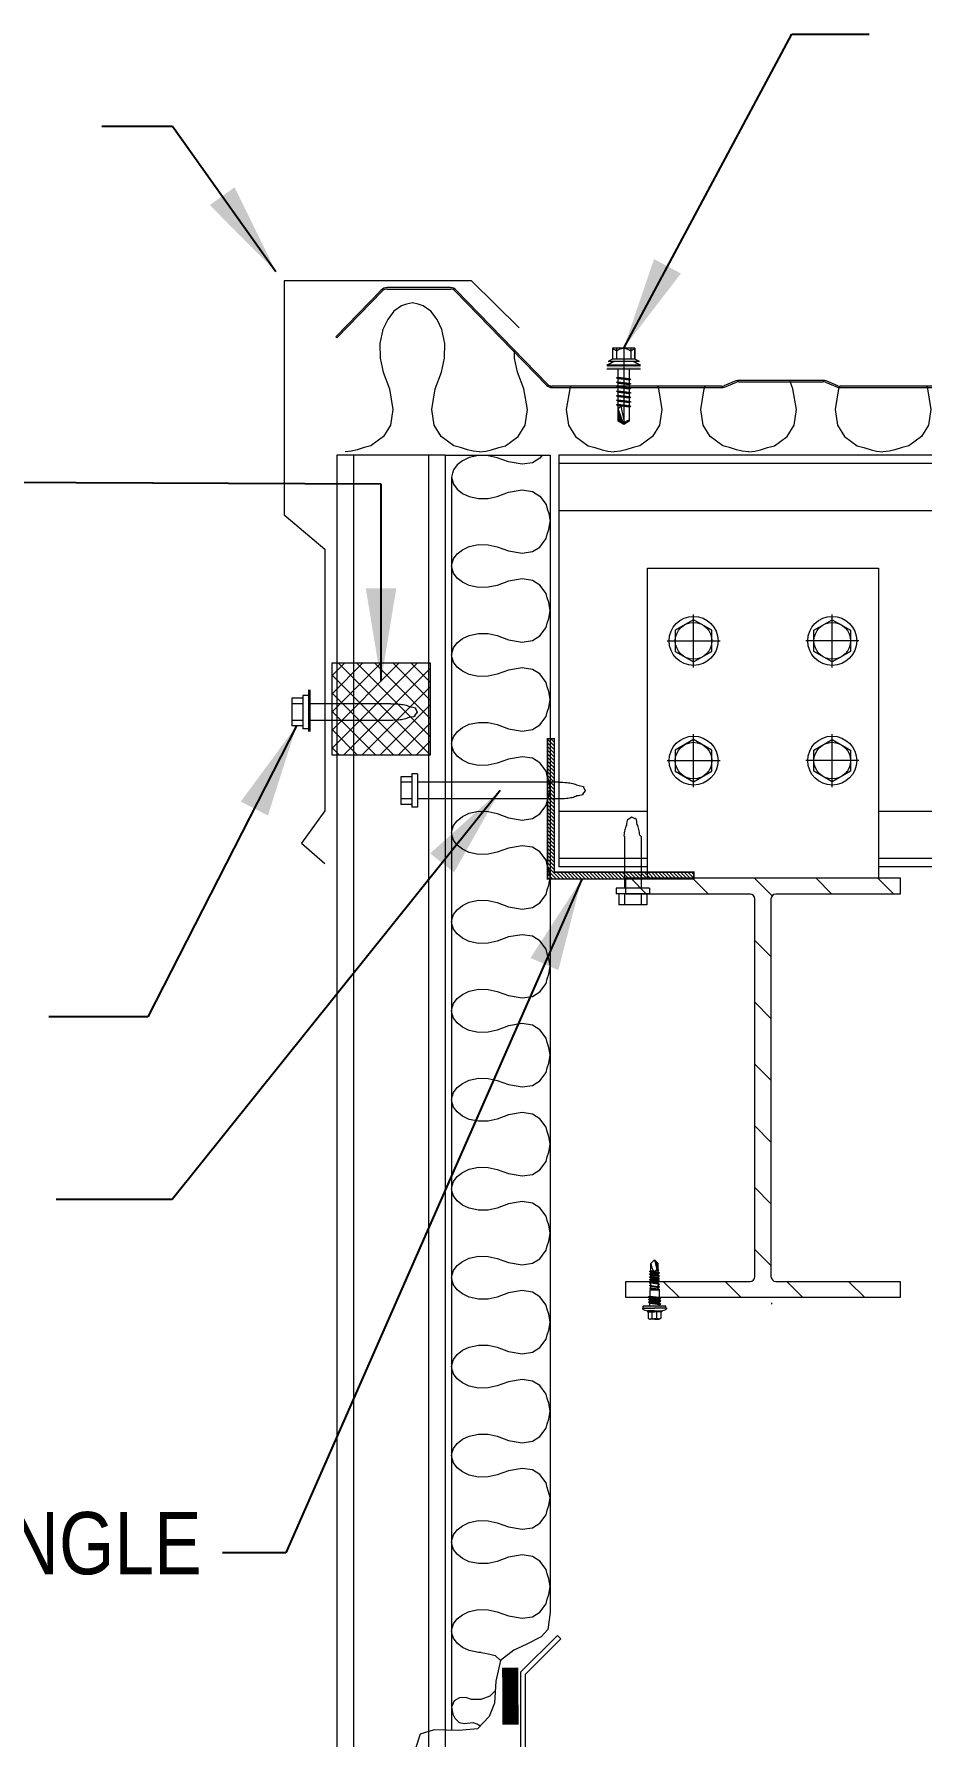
# Model space of a CAD drawing. Header units: millimetres. Extents: x 0 to 2669304, y -3314102 to 0.
# Drawn here: x 2488947 to 2491341, y -3279557 to -3274966 of the extents above; entities that cross this region are included whole.
import ezdxf
from ezdxf.enums import TextEntityAlignment as Align

# ---------------------------------------------------------------- set-up
doc = ezdxf.new("R2010")
doc.units = ezdxf.units.MM
doc.header["$LTSCALE"] = 0.4
doc.header["$MEASUREMENT"] = 0
doc.layers.add('Bolt', color=7, linetype='Continuous', lineweight=0)
for name, color, linetype in [('BYOTHERS', 3, 'Continuous'), ('FRAMES', 1, 'Continuous'), ('Hatch-Solid', 252, 'Continuous'), ('M-Purlin', 213, 'Continuous'), ('MISCEL', 7, 'Continuous'), ('SECONDARY', 6, 'Continuous'), ('TRIMS', 144, 'Continuous'), ('WallPanels', 86, 'Continuous')]:
    doc.layers.add(name, color=color, linetype=linetype)
doc.styles.get("Standard").update_dxf_attribs({"font": 'ARIALN.TTF'})
doc.styles.add('y', font='', dxfattribs={"height": 880})
doc.styles.get('y').set_extended_font_data('VNI-Helve-Condense')
doc.dimstyles.get("Standard").update_dxf_attribs({"dimtxt": 0.18, "dimasz": 500, "dimexe": 250, "dimexo": 250, "dimgap": 100, "dimtad": 1, "dimdec": 0, "dimzin": 0, "dimdsep": 46, "dimtxsty": 'y', "dimcen": 0.09, "dimadec": 0, "dimazin": 0, "dimtfac": 1, "dimtdec": 0, "dimtofl": 0, "dimtmove": 0, "dimatfit": 3, "dimfxl": 0, "dimtolj": 1, "dimtzin": 0, "dimarcsym": 0})

# ---------------------------------------------------------------- blocks, each defined once
blk = doc.blocks.new('STS')
at = {"linetype": 'Continuous', "ltscale": 10}
for points in [[(-8.28, 0), (-8.28, -1.38), (5.52, -1.38), (5.52, 0)], [(-1.38, -24.19), (0.92, -22.81), (0.92, -17.75)]]:
    blk.add_hatch(color=8, dxfattribs=at).paths.add_polyline_path(points)
at = {"color": 8, "linetype": 'Continuous', "ltscale": 10}
for p, q in [((-5.98, 2.73), (-5.98, 7.33)), ((-5.98, 7.33), (-5.98, 2.73)), ((-5.98, 7.33), (3.22, 7.33)), ((-5.98, 7.33), (3.22, 7.33)), ((-4.28, 7.33), (-4.28, 2.73)), ((-1.38, 7.33), (-1.38, -24.19)), ((1.52, 7.33), (1.52, 2.73)), ((3.22, 7.33), (3.22, 2.73)), ((3.22, 7.33), (3.22, 2.73)), ((-8.28, 0.25), (5.52, 0.25)), ((-7.82, 1.81), (-5.98, 2.73)), ((-7.82, 1.81), (5.06, 1.81)), ((-5.98, 2.73), (3.22, 2.73)), ((3.22, 2.73), (5.06, 1.81)), ((-8.28, 0), (5.52, 0)), ((-8.28, -1.38), (5.52, -1.38)), ((1.52, -4.88), (-4.28, -5.59)), ((-3.68, -5.24), (-4.28, -5.59)), ((-4.28, -5.59), (-3.68, -5.8)), ((1.52, -6.74), (-4.28, -7.45)), ((-3.68, -1.38), (-3.68, -5.24)), ((0.92, -4.68), (-3.68, -5.24)), ((0.92, -5.23), (-3.68, -5.8)), ((-3.68, -5.8), (-3.68, -7.1)), ((0.92, -6.53), (-3.68, -7.1)), ((0.92, -4.68), (0.92, -1.38)), ((0.92, -4.68), (1.52, -4.88)), ((0.92, -5.23), (1.52, -4.88)), ((0.92, -6.53), (0.92, -5.23)), ((1.52, -6.74), (0.92, -6.53)), ((0.92, -7.09), (1.52, -6.74)), ((1.52, -4.88), (1.48, -4.87)), ((-3.68, -7.1), (-4.28, -7.45)), ((-4.28, -7.45), (-3.68, -7.65)), ((1.52, -8.59), (-4.28, -9.3)), ((-3.68, -8.95), (-4.28, -9.3)), ((-4.28, -9.3), (-3.68, -9.51)), ((1.52, -10.44), (-4.28, -11.15)), ((-3.68, -10.8), (-4.28, -11.15)), ((-4.28, -11.15), (-3.68, -11.36)), ((1.52, -12.3), (-4.28, -13.01)), ((-3.68, -12.66), (-4.28, -13.01)), ((-4.28, -13.01), (-3.68, -13.21)), ((0.92, -7.09), (-3.68, -7.65)), ((-3.68, -7.65), (-3.68, -8.95)), ((0.92, -8.39), (-3.68, -8.95)), ((0.92, -8.94), (-3.68, -9.51)), ((-3.68, -9.51), (-3.68, -10.8)), ((0.92, -10.24), (-3.68, -10.8)), ((0.92, -10.8), (-3.68, -11.36)), ((-3.68, -11.36), (-3.68, -12.66)), ((0.92, -12.09), (-3.68, -12.66)), ((0.92, -12.65), (-3.68, -13.21)), ((-3.68, -13.21), (-3.68, -14.51)), ((0.92, -13.95), (-3.68, -14.51)), ((0.92, -8.39), (0.92, -7.09)), ((1.52, -8.59), (0.92, -8.39)), ((0.92, -8.94), (1.52, -8.59)), ((0.92, -10.24), (0.92, -8.94)), ((1.52, -10.44), (0.92, -10.24)), ((0.92, -10.8), (1.52, -10.44)), ((0.92, -12.09), (0.92, -10.8)), ((1.52, -12.3), (0.92, -12.09)), ((0.92, -12.65), (1.52, -12.3)), ((0.92, -13.95), (0.92, -12.65)), ((1.52, -14.15), (0.92, -13.95)), ((1.52, -14.15), (-4.28, -14.86)), ((-3.68, -14.51), (-4.28, -14.86)), ((-4.28, -14.86), (-3.68, -15.07)), ((1.52, -16.01), (-4.28, -16.72)), ((-3.68, -16.36), (-4.28, -16.72)), ((-4.28, -16.72), (-3.68, -16.92)), ((0.92, -14.5), (-3.68, -15.07)), ((-3.68, -15.07), (-3.68, -16.36)), ((0.92, -15.8), (-3.68, -16.36)), ((0.92, -16.36), (-3.68, -16.92)), ((-3.68, -16.92), (-3.68, -22.81)), ((-1.68, -23.16), (-0.36, -16.51)), ((-1.38, -24.19), (0.92, -17.75)), ((-0.36, -16.51), (0.92, -17.75)), ((0.92, -14.5), (1.52, -14.15)), ((0.92, -15.8), (0.92, -14.5)), ((1.52, -16.01), (0.92, -15.8)), ((0.92, -16.36), (1.52, -16.01)), ((0.92, -22.81), (0.92, -16.36)), ((-3.17, -22.35), (-3.68, -22.81)), ((-3.68, -22.81), (-1.38, -24.19)), ((-1.68, -23.16), (-3.17, -22.35)), ((-1.68, -23.16), (-1.38, -24.19)), ((-1.38, -24.19), (0.92, -22.81))]:
    blk.add_line(p, q, dxfattribs=at)
for centre, radius, start, end in [((-7.19, 2.73), 4.48, 49.54347, 74.37966), ((-1.34, 2.73), 4.48, 50.42087, 130.96365), ((4.33, 2.73), 4.48, 104.36906, 128.88623), ((-0.95, -10.12), 12.7, 109.96562, 125.24306), ((-1.81, -10.12), 12.7, 54.75694, 70.03438)]:
    blk.add_arc(centre, radius, start, end, dxfattribs=at)

msp = doc.modelspace()

# ---------------------------------------------------------------- hatches: boundary and pattern name
at = {"lineweight": 9}
h = msp.add_hatch(dxfattribs=at)
h.set_pattern_fill('ANSI31', color=256, scale=942.327486)
h.set_pattern_definition([(135, (2437404.52, -3271732.39), (83.29077, 83.29077), [])])
h.paths.add_polyline_path([(2490542.7492, -3277284.4189), (2490542.7492, -3277240.9098), (2491282.4035, -3277240.9098), (2491282.4035, -3277284.4189), (2490947.3839, -3277284.4189, 0.414213562), (2490934.3309, -3277297.4719), (2490934.3309, -3278315.5836, 0.414213562), (2490947.3839, -3278328.6367), (2491282.4035, -3278328.6367), (2491282.4035, -3278372.1457), (2490542.7492, -3278372.1457), (2490542.7492, -3278328.6367), (2490877.7688, -3278328.6367, 0.414213562), (2490890.8218, -3278315.5836), (2490890.8218, -3277297.4719, 0.414213562), (2490877.7688, -3277284.4189)])
at = {"layer": 'Bolt', "lineweight": 9}
h = msp.add_hatch(dxfattribs=at)
h.set_pattern_fill('ANSI31', color=9, scale=55.475457, style=0)
h.set_pattern_definition([(135, (2510546.9415, -3255756.4915), (4.903384, 4.903384), [])])
h.paths.add_polyline_path([(2490350.5111, -3276865.139), (2490331.7789, -3276865.139), (2490331.7789, -3277244.156), (2490726.2663, -3277244.156), (2490726.2663, -3277225.4238), (2490350.5111, -3277225.4238)])
at = {"layer": 'Hatch-Solid', "lineweight": 9}
h = msp.add_hatch(color=256, dxfattribs=at)
h.paths.add_polyline_path([(2490650.4735, -3278395.2437), (2490650.4735, -3278400.6209), (2490620.2968, -3278400.6209), (2490620.2968, -3278395.2437)])
h.paths.add_polyline_path([(2490620.2968, -3278395.2437), (2490620.2968, -3278400.6209), (2490590.12, -3278400.6209), (2490590.12, -3278395.2437)])
at = {"layer": 'MISCEL', "lineweight": 9}
h = msp.add_hatch(dxfattribs=at)
h.set_pattern_fill('ANSI37', color=9, scale=277.377287, style=0)
h.set_pattern_definition([(135, (2653965.92, -3355246.833), (24.51692, 24.51692), []), (45, (2653965.92, -3355246.833), (24.51692, -24.51692), [])])
h.paths.add_polyline_path([(2490014.9337, -3276661.3464), (2490014.9337, -3276909.6268), (2489750.8988, -3276909.6268), (2489750.8988, -3276661.3464)])

# ---------------------------------------------------------------- linework, layer by layer
at = {"color": 3, "lineweight": 9}
for p, q in [((2489883.4508, -3275656.0884), (2489761.2248, -3275782.0182)), ((2489764.0279, -3275784.7388), (2489886.2539, -3275658.809)), ((2490070.1266, -3275649.4487), (2489899.148, -3275649.4487)), ((2489899.148, -3275653.355), (2490070.1266, -3275653.355)), ((2490083.0207, -3275658.809), (2490329.3274, -3275912.5795)), ((2490332.1305, -3275909.8589), (2490085.8238, -3275656.0884)), ((2490801.1948, -3275915.0758), (2490344.464, -3275915.0758)), ((2490344.464, -3275918.9821), (2490801.1948, -3275918.9821)), ((2490839.6562, -3275901.0153), (2490807.5781, -3275913.8465)), ((2490809.0289, -3275917.4734), (2490841.1069, -3275904.6421)), ((2491074.6344, -3275899.4507), (2490847.7804, -3275899.4507)), ((2490847.7804, -3275903.3569), (2491074.6344, -3275903.3569)), ((2491081.3079, -3275904.6421), (2491113.386, -3275917.4734)), ((2491114.8367, -3275913.8465), (2491082.7587, -3275901.0153)), ((2491577.9509, -3275915.0758), (2491121.2201, -3275915.0758)), ((2491121.2201, -3275918.9821), (2491577.9509, -3275918.9821)), ((2489764.0279, -3276101.0143), (2489764.0279, -3282924.8114)), ((2490055.6064, -3276101.0143), (2489764.0279, -3276101.0143)), ((2489808.9852, -3276101.0143), (2489808.9852, -3282924.8114)), ((2490010.6492, -3276101.0143), (2490010.6492, -3282924.8114)), ((2490055.6064, -3276101.0143), (2490055.6064, -3282924.8114))]:
    msp.add_line(p, q, dxfattribs=at)
at = {"color": 6, "lineweight": 9}
msp.add_line((2489761.2248, -3275782.0182), (2489764.0279, -3275784.7388), dxfattribs=at)
at = {"lineweight": 9}
for p, q in [((2490601.1705, -3277240.9098), (2490601.1705, -3276405.4866)), ((2490601.1705, -3276405.4866), (2491223.9821, -3276405.4866)), ((2491223.9821, -3276405.4866), (2491223.9821, -3277240.9098))]:
    msp.add_line(p, q, dxfattribs=at)
at = {"color": 8, "lineweight": 9}
for p, q in [((2490725.6624, -3276673.1521), (2490725.6624, -3276530.3504)), ((2491099.4903, -3276673.1521), (2491099.4903, -3276530.3504)), ((2490654.2615, -3276601.7513), (2490797.0633, -3276601.7513)), ((2491170.8912, -3276601.7513), (2491028.0894, -3276601.7513)), ((2490725.6624, -3276996.1214), (2490725.6624, -3276853.3197)), ((2491099.4903, -3276996.1214), (2491099.4903, -3276853.3197)), ((2490654.2615, -3276924.7205), (2490797.0633, -3276924.7205)), ((2491170.8912, -3276924.7205), (2491028.0894, -3276924.7205))]:
    msp.add_line(p, q, dxfattribs=at)
at = {"color": 1, "lineweight": 9}
for p, q in [((2490725.6624, -3276544.7373), (2490676.2869, -3276573.2443)), ((2490676.2869, -3276573.2443), (2490676.2869, -3276630.2582)), ((2490775.0379, -3276573.2443), (2490725.6624, -3276544.7373)), ((2490775.0379, -3276630.2582), (2490775.0379, -3276573.2443)), ((2491050.1148, -3276573.2443), (2491099.4903, -3276544.7373)), ((2491050.1148, -3276630.2582), (2491050.1148, -3276573.2443)), ((2491099.4903, -3276544.7373), (2491148.8658, -3276573.2443)), ((2491148.8658, -3276573.2443), (2491148.8658, -3276630.2582)), ((2490676.2869, -3276630.2582), (2490725.6624, -3276658.7652)), ((2490725.6624, -3276658.7652), (2490775.0379, -3276630.2582)), ((2491099.4903, -3276658.7652), (2491050.1148, -3276630.2582)), ((2491148.8658, -3276630.2582), (2491099.4903, -3276658.7652)), ((2490725.6624, -3276867.7066), (2490676.2869, -3276896.2136)), ((2490676.2869, -3276896.2136), (2490676.2869, -3276953.2275)), ((2490775.0379, -3276896.2136), (2490725.6624, -3276867.7066)), ((2490775.0379, -3276953.2275), (2490775.0379, -3276896.2136)), ((2491050.1148, -3276896.2136), (2491099.4903, -3276867.7066)), ((2491050.1148, -3276953.2275), (2491050.1148, -3276896.2136)), ((2491099.4903, -3276867.7066), (2491148.8658, -3276896.2136)), ((2491148.8658, -3276896.2136), (2491148.8658, -3276953.2275)), ((2490676.2869, -3276953.2275), (2490725.6624, -3276981.7345)), ((2490725.6624, -3276981.7345), (2490775.0379, -3276953.2275)), ((2491099.4903, -3276981.7345), (2491050.1148, -3276953.2275)), ((2491148.8658, -3276953.2275), (2491099.4903, -3276981.7345))]:
    msp.add_line(p, q, dxfattribs=at)
at = {"color": 4, "lineweight": 9}
msp.add_line((2490936.3653, -3278389.7339), (2490936.3653, -3278386.3773), dxfattribs=at)
at = {"color": 3, "lineweight": 9}
for points in [[(2490873.7641, -3276092.6045), (2490890.9266, -3276090.3043), (2490905.9439, -3276087.0893), (2490925.2518, -3276080.6592), (2490943.487, -3276075.6908), (2490977.594, -3276050.6522), (2490996.4783, -3276020.6453), (2491002.7732, -3275977.7783), (2490993.3309, -3275922.051), (2490984.782, -3275899.4507)], [(2491119.4293, -3275914.9822), (2491116.7554, -3275922.051), (2491107.3132, -3275977.7783), (2491113.608, -3276020.6453), (2491132.4923, -3276050.6522), (2491166.5994, -3276075.6908), (2491184.8346, -3276080.6592), (2491204.1424, -3276087.0893), (2491219.1598, -3276090.3043), (2491236.3222, -3276092.6045)], [(2491353.2506, -3275915.0758), (2491355.889, -3275922.051), (2491365.3313, -3275977.7783), (2491359.0365, -3276020.6453), (2491340.1522, -3276050.6522), (2491306.0451, -3276075.6908), (2491287.8099, -3276080.6592), (2491268.502, -3276087.0893), (2491253.4847, -3276090.3043), (2491236.3222, -3276092.6045)], [(2494404.2714, -3276101.0143), (2490362.6933, -3276101.0143)], [(2494404.2714, -3276123.4929), (2490362.6933, -3276123.4929)], [(2494404.2714, -3276250.8718), (2490362.6933, -3276250.8718)], [(2490601.1705, -3277061.4038), (2490362.6933, -3277061.4038)], [(2494405.0618, -3277061.4038), (2491223.9821, -3277061.4038)], [(2490601.1705, -3277188.7827), (2490362.6933, -3277188.7827)], [(2490601.1705, -3277211.2613), (2490362.6933, -3277211.2613)], [(2494404.3899, -3277188.7827), (2491223.9821, -3277188.7827)], [(2494404.2714, -3277211.2613), (2491223.9821, -3277211.2613)]]:
    msp.add_lwpolyline(points, dxfattribs=at)
at = {"color": 4, "lineweight": 9}
for centre in [(2490725.6624, -3276601.7513), (2491099.4903, -3276601.7513), (2490725.6624, -3276924.7205), (2491099.4903, -3276924.7205)]:
    msp.add_circle(centre, 66.0161, dxfattribs=at)
at = {"color": 9, "lineweight": 9}
for centre in [(2490725.6624, -3276601.7513), (2491099.4903, -3276601.7513), (2490725.6624, -3276924.7205), (2491099.4903, -3276924.7205)]:
    msp.add_circle(centre, 49.3755, dxfattribs=at)
at = {"color": 3, "lineweight": 9}
for centre, radius, start, end in [((2489899.148, -3275671.3239), 21.8752, 90, 135.8550974), ((2489899.148, -3275671.3239), 17.9689, 90, 135.8550974), ((2490070.1266, -3275671.3239), 21.8752, 44.1449026, 90), ((2490070.1266, -3275671.3239), 17.9689, 44.1449026, 90), ((2490344.464, -3275897.8882), 21.0939, 224.1449026, 270), ((2490344.464, -3275897.8882), 17.1876, 224.1449026, 270), ((2490801.1948, -3275897.8882), 17.1876, 270, 291.8014095), ((2490801.1948, -3275897.8882), 21.0939, 270, 291.8014095), ((2490847.7804, -3275921.3258), 21.8752, 90, 111.8014095), ((2490847.7804, -3275921.3258), 17.9689, 90, 111.8014095), ((2491074.6344, -3275921.3258), 21.8752, 68.1985905, 90), ((2491074.6344, -3275921.3258), 17.9689, 68.1985905, 90), ((2491121.2201, -3275897.8882), 21.0939, 248.1985905, 270), ((2491121.2201, -3275897.8882), 17.1876, 248.1985905, 270)]:
    msp.add_arc(centre, radius, start, end, dxfattribs=at)
at = {"layer": 'BYOTHERS', "lineweight": 9}
for p, q in [((2490055.6064, -3276101.0143), (2490339.0958, -3276101.0143)), ((2490339.0958, -3276101.0143), (2490339.0958, -3279221.6783)), ((2490073.0969, -3276161.0945), (2490073.0969, -3279538.7058))]:
    msp.add_line(p, q, dxfattribs=at)
for points in [[(2490148.6478, -3276092.6045), (2490131.4853, -3276090.3043), (2490116.468, -3276087.0893), (2490097.1601, -3276080.6592), (2490078.9249, -3276075.6908), (2490044.8178, -3276050.6522), (2490025.9335, -3276020.6453), (2490019.6387, -3275977.7783), (2490029.081, -3275922.051), (2490046.1451, -3275876.9392), (2490054.2538, -3275839.532), (2490055.2624, -3275800.3321), (2490047.2444, -3275762.5682), (2490033.8735, -3275735.5794), (2490016.8911, -3275713.3605), (2489996.8909, -3275698.0933), (2489983.4585, -3275693.784), (2489967.3687, -3275690.4928), (2489951.2789, -3275693.784), (2489937.8465, -3275698.0933), (2489917.8463, -3275713.3605), (2489900.864, -3275735.5794), (2489887.493, -3275762.5682), (2489879.475, -3275800.3321), (2489880.4836, -3275839.532), (2489888.5923, -3275876.9392), (2489905.6564, -3275922.051), (2489915.0987, -3275977.7783), (2489908.8039, -3276020.6453), (2489889.9196, -3276050.6522), (2489855.8125, -3276075.6908), (2489837.5773, -3276080.6592), (2489818.2694, -3276087.0893), (2489803.2521, -3276090.3043), (2489786.0896, -3276092.6045)], [(2490148.6478, -3276092.6045), (2490165.8103, -3276090.3043), (2490180.8276, -3276087.0893), (2490200.1355, -3276080.6592), (2490218.3706, -3276075.6908), (2490252.4777, -3276050.6522), (2490271.362, -3276020.6453), (2490277.6569, -3275977.7783), (2490268.2146, -3275922.051), (2490251.1505, -3275876.9392), (2490243.0418, -3275839.532), (2490242.4745, -3275817.4861)], [(2490394.2776, -3275915.0758), (2490391.6391, -3275922.051), (2490382.1968, -3275977.7783), (2490388.4917, -3276020.6453), (2490407.376, -3276050.6522), (2490441.4831, -3276075.6908), (2490459.7182, -3276080.6592), (2490479.0261, -3276087.0893), (2490494.0435, -3276090.3043), (2490511.2059, -3276092.6045)], [(2490628.1343, -3275915.0758), (2490630.7727, -3275922.051), (2490640.215, -3275977.7783), (2490633.9202, -3276020.6453), (2490615.0359, -3276050.6522), (2490580.9288, -3276075.6908), (2490562.6936, -3276080.6592), (2490543.3857, -3276087.0893), (2490528.3684, -3276090.3043), (2490511.2059, -3276092.6045)], [(2490873.7641, -3276092.6045), (2490856.6016, -3276090.3043), (2490841.5843, -3276087.0893), (2490822.2764, -3276080.6592), (2490804.0412, -3276075.6908), (2490769.9341, -3276050.6522), (2490751.0499, -3276020.6453), (2490744.755, -3275977.7783), (2490754.1973, -3275922.051), (2490756.8357, -3275915.0758)], [(2490317.1408, -3276101.0143), (2490311.3442, -3276108.9103), (2490291.4944, -3276121.4023), (2490263.1377, -3276125.5664), (2490226.2739, -3276119.3203), (2490196.4321, -3276108.0323), (2490171.6871, -3276102.6684), (2490145.7562, -3276102.0012), (2490120.7751, -3276107.3051), (2490102.9219, -3276116.15), (2490088.224, -3276127.3839), (2490078.1247, -3276140.6142), (2490075.2741, -3276149.4998), (2490073.0969, -3276160.1433), (2490075.2741, -3276170.7867), (2490078.1247, -3276179.6724), (2490088.224, -3276192.9026), (2490102.9219, -3276204.1365), (2490120.7751, -3276212.9815), (2490145.7562, -3276218.2854), (2490171.6871, -3276217.6182), (2490196.4321, -3276212.2542), (2490226.2739, -3276200.9663), (2490263.1377, -3276194.7201), (2490291.4944, -3276198.8842), (2490311.3442, -3276211.3763), (2490327.9074, -3276233.9383), (2490331.194, -3276246.0009), (2490335.4475, -3276258.7732), (2490337.5742, -3276268.7073), (2490339.0958, -3276280.0603)], [(2490339.0958, -3276519.8944), (2490337.5742, -3276508.5413), (2490335.4475, -3276498.6073), (2490331.194, -3276485.835), (2490327.9074, -3276473.7724), (2490311.3442, -3276451.2103), (2490291.4944, -3276438.7183), (2490263.1377, -3276434.5542), (2490226.2739, -3276440.8003), (2490196.4321, -3276452.0883), (2490171.6871, -3276457.4523), (2490145.7562, -3276458.1195), (2490120.7751, -3276452.8155), (2490102.9219, -3276443.9706), (2490088.224, -3276432.7367), (2490078.1247, -3276419.5064), (2490075.2741, -3276410.6208), (2490073.0969, -3276399.9773), (2490075.2741, -3276389.3339), (2490078.1247, -3276380.4483), (2490088.224, -3276367.218), (2490102.9219, -3276355.9841), (2490120.7751, -3276347.1392), (2490145.7562, -3276341.8352), (2490171.6871, -3276342.5024), (2490196.4321, -3276347.8664), (2490226.2739, -3276359.1544), (2490263.1377, -3276365.4005), (2490291.4944, -3276361.2364), (2490311.3442, -3276348.7444), (2490327.9074, -3276326.1823), (2490331.194, -3276314.1197), (2490335.4475, -3276301.3474), (2490337.5742, -3276291.4134), (2490339.0958, -3276280.0603)], [(2490339.0958, -3276759.7285), (2490337.5742, -3276748.3754), (2490335.4475, -3276738.4414), (2490331.194, -3276725.6691), (2490327.9074, -3276713.6064), (2490311.3442, -3276691.0444), (2490291.4944, -3276678.5524), (2490263.1377, -3276674.3883), (2490226.2739, -3276680.6344), (2490196.4321, -3276691.9224), (2490171.6871, -3276697.2863), (2490145.7562, -3276697.9535), (2490120.7751, -3276692.6496), (2490102.9219, -3276683.8047), (2490088.224, -3276672.5708), (2490078.1247, -3276659.3405), (2490075.2741, -3276650.4549), (2490073.0969, -3276639.8114), (2490075.2741, -3276629.168), (2490078.1247, -3276620.2823), (2490088.224, -3276607.0521), (2490102.9219, -3276595.8182), (2490120.7751, -3276586.9732), (2490145.7562, -3276581.6693), (2490171.6871, -3276582.3365), (2490196.4321, -3276587.7005), (2490226.2739, -3276598.9884), (2490263.1377, -3276605.2346), (2490291.4944, -3276601.0705), (2490311.3442, -3276588.5784), (2490327.9074, -3276566.0164), (2490331.194, -3276553.9538), (2490335.4475, -3276541.1815), (2490337.5742, -3276531.2474), (2490339.0958, -3276519.8944)], [(2490339.0958, -3276999.5625), (2490337.5742, -3276988.2095), (2490335.4475, -3276978.2754), (2490331.194, -3276965.5032), (2490327.9074, -3276953.4405), (2490311.3442, -3276930.8785), (2490291.4944, -3276918.3864), (2490263.1377, -3276914.2224), (2490226.2739, -3276920.4685), (2490196.4321, -3276931.7565), (2490171.6871, -3276937.1204), (2490145.7562, -3276937.7876), (2490120.7751, -3276932.4837), (2490102.9219, -3276923.6387), (2490088.224, -3276912.4048), (2490078.1247, -3276899.1746), (2490075.2741, -3276890.289), (2490073.0969, -3276879.6455), (2490075.2741, -3276869.002), (2490078.1247, -3276860.1164), (2490088.224, -3276846.8862), (2490102.9219, -3276835.6523), (2490120.7751, -3276826.8073), (2490145.7562, -3276821.5034), (2490171.6871, -3276822.1706), (2490196.4321, -3276827.5345), (2490226.2739, -3276838.8225), (2490263.1377, -3276845.0686), (2490291.4944, -3276840.9045), (2490311.3442, -3276828.4125), (2490327.9074, -3276805.8505), (2490331.194, -3276793.7878), (2490335.4475, -3276781.0156), (2490337.5742, -3276771.0815), (2490339.0958, -3276759.7285)], [(2490339.0958, -3277239.3966), (2490337.5742, -3277228.0435), (2490335.4475, -3277218.1095), (2490331.194, -3277205.3372), (2490327.9074, -3277193.2746), (2490311.3442, -3277170.7126), (2490291.4944, -3277158.2205), (2490263.1377, -3277154.0564), (2490226.2739, -3277160.3025), (2490196.4321, -3277171.5905), (2490171.6871, -3277176.9545), (2490145.7562, -3277177.6217), (2490120.7751, -3277172.3177), (2490102.9219, -3277163.4728), (2490088.224, -3277152.2389), (2490078.1247, -3277139.0086), (2490075.2741, -3277130.123), (2490073.0969, -3277119.4796), (2490075.2741, -3277108.8361), (2490078.1247, -3277099.9505), (2490088.224, -3277086.7202), (2490102.9219, -3277075.4863), (2490120.7751, -3277066.6414), (2490145.7562, -3277061.3374), (2490171.6871, -3277062.0046), (2490196.4321, -3277067.3686), (2490226.2739, -3277078.6566), (2490263.1377, -3277084.9027), (2490291.4944, -3277080.7386), (2490311.3442, -3277068.2466), (2490327.9074, -3277045.6846), (2490331.194, -3277033.6219), (2490335.4475, -3277020.8496), (2490337.5742, -3277010.9156), (2490339.0958, -3276999.5625)], [(2490339.0958, -3277479.2307), (2490337.5742, -3277467.8776), (2490335.4475, -3277457.9436), (2490331.194, -3277445.1713), (2490327.9074, -3277433.1086), (2490311.3442, -3277410.5466), (2490291.4944, -3277398.0546), (2490263.1377, -3277393.8905), (2490226.2739, -3277400.1366), (2490196.4321, -3277411.4246), (2490171.6871, -3277416.7886), (2490145.7562, -3277417.4558), (2490120.7751, -3277412.1518), (2490102.9219, -3277403.3069), (2490088.224, -3277392.073), (2490078.1247, -3277378.8427), (2490075.2741, -3277369.9571), (2490073.0969, -3277359.3136), (2490075.2741, -3277348.6702), (2490078.1247, -3277339.7846), (2490088.224, -3277326.5543), (2490102.9219, -3277315.3204), (2490120.7751, -3277306.4754), (2490145.7562, -3277301.1715), (2490171.6871, -3277301.8387), (2490196.4321, -3277307.2027), (2490226.2739, -3277318.4907), (2490263.1377, -3277324.7368), (2490291.4944, -3277320.5727), (2490311.3442, -3277308.0806), (2490327.9074, -3277285.5186), (2490331.194, -3277273.456), (2490335.4475, -3277260.6837), (2490337.5742, -3277250.7497), (2490339.0958, -3277239.3966)], [(2490339.0958, -3277719.0647), (2490337.5742, -3277707.7117), (2490335.4475, -3277697.7776), (2490331.194, -3277685.0054), (2490327.9074, -3277672.9427), (2490311.3442, -3277650.3807), (2490291.4944, -3277637.8886), (2490263.1377, -3277633.7246), (2490226.2739, -3277639.9707), (2490196.4321, -3277651.2587), (2490171.6871, -3277656.6226), (2490145.7562, -3277657.2898), (2490120.7751, -3277651.9859), (2490102.9219, -3277643.1409), (2490088.224, -3277631.907), (2490078.1247, -3277618.6768), (2490075.2741, -3277609.7912), (2490073.0969, -3277599.1477), (2490075.2741, -3277588.5042), (2490078.1247, -3277579.6186), (2490088.224, -3277566.3884), (2490102.9219, -3277555.1545), (2490120.7751, -3277546.3095), (2490145.7562, -3277541.0056), (2490171.6871, -3277541.6728), (2490196.4321, -3277547.0367), (2490226.2739, -3277558.3247), (2490263.1377, -3277564.5708), (2490291.4944, -3277560.4068), (2490311.3442, -3277547.9147), (2490327.9074, -3277525.3527), (2490331.194, -3277513.29), (2490335.4475, -3277500.5178), (2490337.5742, -3277490.5837), (2490339.0958, -3277479.2307)], [(2490339.0958, -3277958.8988), (2490337.5742, -3277947.5457), (2490335.4475, -3277937.6117), (2490331.194, -3277924.8394), (2490327.9074, -3277912.7768), (2490311.3442, -3277890.2148), (2490291.4944, -3277877.7227), (2490263.1377, -3277873.5586), (2490226.2739, -3277879.8048), (2490196.4321, -3277891.0927), (2490171.6871, -3277896.4567), (2490145.7562, -3277897.1239), (2490120.7751, -3277891.82), (2490102.9219, -3277882.975), (2490088.224, -3277871.7411), (2490078.1247, -3277858.5108), (2490075.2741, -3277849.6252), (2490073.0969, -3277838.9818), (2490075.2741, -3277828.3383), (2490078.1247, -3277819.4527), (2490088.224, -3277806.2224), (2490102.9219, -3277794.9885), (2490120.7751, -3277786.1436), (2490145.7562, -3277780.8396), (2490171.6871, -3277781.5069), (2490196.4321, -3277786.8708), (2490226.2739, -3277798.1588), (2490263.1377, -3277804.4049), (2490291.4944, -3277800.2408), (2490311.3442, -3277787.7488), (2490327.9074, -3277765.1868), (2490331.194, -3277753.1241), (2490335.4475, -3277740.3518), (2490337.5742, -3277730.4178), (2490339.0958, -3277719.0647)], [(2490339.0958, -3278198.7329), (2490337.5742, -3278187.3798), (2490335.4475, -3278177.4458), (2490331.194, -3278164.6735), (2490327.9074, -3278152.6108), (2490311.3442, -3278130.0488), (2490291.4944, -3278117.5568), (2490263.1377, -3278113.3927), (2490226.2739, -3278119.6388), (2490196.4321, -3278130.9268), (2490171.6871, -3278136.2908), (2490145.7562, -3278136.958), (2490120.7751, -3278131.654), (2490102.9219, -3278122.8091), (2490088.224, -3278111.5752), (2490078.1247, -3278098.3449), (2490075.2741, -3278089.4593), (2490073.0969, -3278078.8158), (2490075.2741, -3278068.1724), (2490078.1247, -3278059.2868), (2490088.224, -3278046.0565), (2490102.9219, -3278034.8226), (2490120.7751, -3278025.9777), (2490145.7562, -3278020.6737), (2490171.6871, -3278021.3409), (2490196.4321, -3278026.7049), (2490226.2739, -3278037.9929), (2490263.1377, -3278044.239), (2490291.4944, -3278040.0749), (2490311.3442, -3278027.5828), (2490327.9074, -3278005.0208), (2490331.194, -3277992.9582), (2490335.4475, -3277980.1859), (2490337.5742, -3277970.2519), (2490339.0958, -3277958.8988)], [(2490339.0958, -3278438.5669), (2490337.5742, -3278427.2139), (2490335.4475, -3278417.2798), (2490331.194, -3278404.5076), (2490327.9074, -3278392.4449), (2490311.3442, -3278369.8829), (2490291.4944, -3278357.3909), (2490263.1377, -3278353.2268), (2490226.2739, -3278359.4729), (2490196.4321, -3278370.7609), (2490171.6871, -3278376.1248), (2490145.7562, -3278376.792), (2490120.7751, -3278371.4881), (2490102.9219, -3278362.6431), (2490088.224, -3278351.4092), (2490078.1247, -3278338.179), (2490075.2741, -3278329.2934), (2490073.0969, -3278318.6499), (2490075.2741, -3278308.0064), (2490078.1247, -3278299.1208), (2490088.224, -3278285.8906), (2490102.9219, -3278274.6567), (2490120.7751, -3278265.8117), (2490145.7562, -3278260.5078), (2490171.6871, -3278261.175), (2490196.4321, -3278266.5389), (2490226.2739, -3278277.8269), (2490263.1377, -3278284.073), (2490291.4944, -3278279.909), (2490311.3442, -3278267.4169), (2490327.9074, -3278244.8549), (2490331.194, -3278232.7922), (2490335.4475, -3278220.02), (2490337.5742, -3278210.0859), (2490339.0958, -3278198.7329)], [(2490339.0958, -3278678.401), (2490337.5742, -3278667.048), (2490335.4475, -3278657.1139), (2490331.194, -3278644.3417), (2490327.9074, -3278632.279), (2490311.3442, -3278609.717), (2490291.4944, -3278597.2249), (2490263.1377, -3278593.0608), (2490226.2739, -3278599.307), (2490196.4321, -3278610.5949), (2490171.6871, -3278615.9589), (2490145.7562, -3278616.6261), (2490120.7751, -3278611.3222), (2490102.9219, -3278602.4772), (2490088.224, -3278591.2433), (2490078.1247, -3278578.0131), (2490075.2741, -3278569.1274), (2490073.0969, -3278558.484), (2490075.2741, -3278547.8405), (2490078.1247, -3278538.9549), (2490088.224, -3278525.7246), (2490102.9219, -3278514.4907), (2490120.7751, -3278505.6458), (2490145.7562, -3278500.3419), (2490171.6871, -3278501.0091), (2490196.4321, -3278506.373), (2490226.2739, -3278517.661), (2490263.1377, -3278523.9071), (2490291.4944, -3278519.743), (2490311.3442, -3278507.251), (2490327.9074, -3278484.689), (2490331.194, -3278472.6263), (2490335.4475, -3278459.8541), (2490337.5742, -3278449.92), (2490339.0958, -3278438.5669)], [(2490339.0958, -3278911.5927), (2490331.194, -3278884.1757), (2490327.9074, -3278872.1131), (2490311.3442, -3278849.551), (2490291.4944, -3278837.059), (2490263.1377, -3278832.8949), (2490226.2739, -3278839.141), (2490196.4321, -3278850.429), (2490171.6871, -3278855.793), (2490145.7562, -3278856.4602), (2490120.7751, -3278851.1562), (2490102.9219, -3278842.3113), (2490088.224, -3278831.0774), (2490078.1247, -3278817.8471), (2490075.2741, -3278808.9615), (2490073.0969, -3278798.3181), (2490075.2741, -3278787.6746), (2490078.1247, -3278778.789), (2490088.224, -3278765.5587), (2490102.9219, -3278754.3248), (2490120.7751, -3278745.4799), (2490145.7562, -3278740.1759), (2490171.6871, -3278740.8431), (2490196.4321, -3278746.2071), (2490226.2739, -3278757.4951), (2490263.1377, -3278763.7412), (2490291.4944, -3278759.5771), (2490311.3442, -3278747.0851), (2490327.9074, -3278724.523), (2490331.194, -3278712.4604), (2490335.4475, -3278699.6881), (2490337.5742, -3278689.7541), (2490339.0958, -3278678.401)], [(2490339.0958, -3279151.4268), (2490337.5742, -3279140.0737), (2490335.4475, -3279130.1397), (2490331.194, -3279117.3674), (2490327.9074, -3279105.3048), (2490311.3442, -3279082.7427), (2490291.4944, -3279070.2507), (2490263.1377, -3279066.0866), (2490226.2739, -3279072.3327), (2490196.4321, -3279083.6207), (2490171.6871, -3279088.9847), (2490145.7562, -3279089.6519), (2490120.7751, -3279084.3479), (2490102.9219, -3279075.503), (2490088.224, -3279064.2691), (2490078.1247, -3279051.0388), (2490075.2741, -3279042.1532), (2490073.0969, -3279031.5098), (2490075.2741, -3279020.8663), (2490078.1247, -3279011.9807), (2490088.224, -3278998.7504), (2490102.9219, -3278987.5165), (2490120.7751, -3278978.6716), (2490145.7562, -3278973.3676), (2490171.6871, -3278974.0348), (2490196.4321, -3278979.3988), (2490226.2739, -3278990.6868), (2490263.1377, -3278996.9329), (2490291.4944, -3278992.7688), (2490311.3442, -3278980.2768), (2490327.9074, -3278957.7147), (2490331.194, -3278945.6521), (2490335.4475, -3278932.8798), (2490337.5742, -3278922.9458), (2490339.0958, -3278911.5927)], [(2490152.6759, -3279329.3079), (2490145.7562, -3279329.4859), (2490120.7751, -3279324.182), (2490102.9219, -3279315.3371), (2490088.224, -3279304.1032), (2490078.1247, -3279290.8729), (2490075.2741, -3279281.9873), (2490073.0969, -3279271.3438), (2490075.2741, -3279260.7004), (2490078.1247, -3279251.8148), (2490088.224, -3279238.5845), (2490102.9219, -3279227.3506), (2490120.7751, -3279218.5056), (2490145.7562, -3279213.2017), (2490171.6871, -3279213.8689), (2490196.4321, -3279219.2329), (2490226.2739, -3279230.5208), (2490263.1377, -3279236.767), (2490291.4944, -3279232.6029), (2490311.3442, -3279220.1108), (2490327.9074, -3279197.5488), (2490331.194, -3279185.4862), (2490335.4475, -3279172.7139), (2490337.5742, -3279162.7799), (2490339.0958, -3279151.4268)], [(2490339.0958, -3279221.6783), (2490332.6515, -3279266.7221), (2490314.6413, -3279286.8146), (2490274.4681, -3279307.5888), (2490241.2214, -3279322.8212), (2490204.6487, -3279350.945), (2490192.1741, -3279406.3921), (2490188.7027, -3279466.0028), (2490174.0146, -3279501.6241), (2490142.5664, -3279534.7411), (2490092.8377, -3279539.2904), (2490026.5368, -3279537.327), (2489988.3528, -3279549.4457), (2489975.5001, -3279587.7431), (2489971.541, -3279630.7207), (2489972.231, -3279830.6931)], [(2490152.6759, -3279329.3079), (2490172.7651, -3279332.6066), (2490190.9798, -3279336.8606), (2490204.6487, -3279350.945)], [(2490190.6491, -3279432.5786), (2490175.8774, -3279447.0702), (2490152.377, -3279456.1732), (2490126.7925, -3279455.5338), (2490111.4979, -3279450.6551), (2490094.3255, -3279451.2725), (2490079.7938, -3279459.4755), (2490073.0969, -3279476.5884), (2490076.3978, -3279495.4682), (2490081.5948, -3279505.9571), (2490093.9604, -3279517.4528), (2490108.1507, -3279520.6527), (2490129.9816, -3279518.0198), (2490144.0944, -3279522.1326), (2490150.0885, -3279526.8198)]]:
    msp.add_lwpolyline(points, dxfattribs=at)
at = {"layer": 'FRAMES', "lineweight": 9}
msp.add_lwpolyline([(2490934.3309, -3277297.4719), (2490934.3309, -3278315.5836, 0.414213562), (2490947.3839, -3278328.6367), (2491282.4035, -3278328.6367), (2491282.4035, -3278372.1457), (2490542.7492, -3278372.1457), (2490542.7492, -3278328.6367), (2490877.7688, -3278328.6367, 0.414213562), (2490890.8218, -3278315.5836), (2490890.8218, -3277297.4719, 0.414213562), (2490877.7688, -3277284.4189), (2490542.7492, -3277284.4189), (2490542.7492, -3277240.9098), (2491282.4035, -3277240.9098), (2491282.4035, -3277284.4189), (2490947.3839, -3277284.4189, 0.414213562), (2490934.3309, -3277297.4719)], format="xyb", close=True, dxfattribs=at)
at = {"layer": 'M-Purlin', "color": 2, "lineweight": 9}
msp.add_lwpolyline([(2491229.7263, -3280253.2762), (2491239.1686, -3280262.7185), (2491332.7812, -3280169.1058), (2491332.7812, -3279769.6499), (2490272.5814, -3279769.6499), (2490272.5814, -3279387.933), (2490367.814, -3279292.7003), (2490358.3718, -3279283.2581), (2490259.228, -3279382.4019), (2490259.228, -3279382.4019), (2490259.228, -3279783.0033), (2491319.4279, -3279783.0033), (2491319.4279, -3280163.5747)], close=True, dxfattribs=at)
at = {"layer": 'MISCEL', "lineweight": 9}
for p, q in [((2489672.2988, -3276756.2093), (2489642.3273, -3276756.2093)), ((2489642.3273, -3276756.2093), (2489642.3273, -3276831.1381)), ((2489672.2988, -3276771.1951), (2489642.3273, -3276771.1951)), ((2489672.2988, -3276748.7164), (2489672.2988, -3276838.631)), ((2489687.2846, -3276748.7164), (2489672.2988, -3276748.7164)), ((2489687.2846, -3276748.7164), (2489687.2846, -3276838.631)), ((2489909.462, -3276771.1951), (2489689.7257, -3276771.1951)), ((2489672.2988, -3276816.1523), (2489642.3273, -3276816.1523)), ((2489909.462, -3276816.1523), (2489689.7257, -3276816.1523)), ((2489980.0071, -3276793.9543), (2489973.4933, -3276803.3612)), ((2489975.5552, -3276784.5403), (2489980.0071, -3276793.9543)), ((2489672.2988, -3276831.1381), (2489642.3273, -3276831.1381)), ((2489687.2846, -3276838.631), (2489672.2988, -3276838.631)), ((2489965.9719, -3276967.9606), (2489936.0004, -3276967.9606)), ((2489936.0004, -3276967.9606), (2489936.0004, -3277042.8893)), ((2489965.9719, -3276982.9463), (2489936.0004, -3276982.9463)), ((2489965.9719, -3276960.4677), (2489965.9719, -3277050.3822)), ((2489980.9576, -3276960.4677), (2489965.9719, -3276960.4677)), ((2489980.9576, -3276960.4677), (2489980.9576, -3277050.3822)), ((2490362.3062, -3276982.9463), (2489983.3988, -3276982.9463)), ((2490428.3993, -3276996.2916), (2490432.8512, -3277005.7056)), ((2489965.9719, -3277027.9036), (2489936.0004, -3277027.9036)), ((2489965.9719, -3277042.8893), (2489936.0004, -3277042.8893)), ((2490362.3062, -3277027.9036), (2489983.3988, -3277027.9036)), ((2490432.8512, -3277005.7056), (2490426.3375, -3277015.1125)), ((2489980.9576, -3277050.3822), (2489965.9719, -3277050.3822)), ((2490558.8412, -3277076.878), (2490549.4343, -3277083.3917)), ((2490568.2552, -3277081.3299), (2490558.8412, -3277076.878)), ((2490539.279, -3277129.4947), (2490539.279, -3277268.7567)), ((2490584.2362, -3277129.4947), (2490584.2362, -3277268.7567)), ((2490606.7149, -3277268.7567), (2490516.8004, -3277268.7567)), ((2490516.8004, -3277268.7567), (2490516.8004, -3277283.7424)), ((2490606.7149, -3277268.7567), (2490606.7149, -3277283.7424)), ((2490606.7149, -3277283.7424), (2490516.8004, -3277283.7424)), ((2490524.2932, -3277283.7424), (2490524.2932, -3277313.7139)), ((2490599.222, -3277313.7139), (2490524.2932, -3277313.7139)), ((2490539.279, -3277283.7424), (2490539.279, -3277313.7139)), ((2490584.2362, -3277283.7424), (2490584.2362, -3277313.7139)), ((2490599.222, -3277283.7424), (2490599.222, -3277313.7139))]:
    msp.add_line(p, q, dxfattribs=at)
msp.add_lwpolyline([(2490014.9337, -3276661.3464), (2490014.9337, -3276909.6268), (2489750.8988, -3276909.6268), (2489750.8988, -3276661.3464)], close=True, dxfattribs=at)
at = {"layer": 'MISCEL', "lineweight": 9, "const_width": 7.4929}
msp.add_lwpolyline([(2489689.7257, -3276733.0722), (2489689.7257, -3276846.3422)], dxfattribs=at)
at = {"layer": 'MISCEL', "lineweight": 9}
for points in [[(2489909.462, -3276771.1951, -0.022003086), (2489931.2182, -3276772.1529, -0.030474965), (2489946.7743, -3276774.487, -0.066371585), (2489960.328, -3276779.3182, -0.063711678), (2489976.0681, -3276782.715, -0.137843032), (2489975.5552, -3276784.5403, -0.027621885)], [(2489973.4933, -3276803.3612, -0.135748799), (2489974.0002, -3276805.1936, -0.063432842), (2489958.2784, -3276808.057, -0.068418409), (2489945.3121, -3276812.8604, -0.031657652), (2489930.3576, -3276815.195, -0.022895947), (2489909.462, -3276816.1523, -0.018186981)], [(2490362.3062, -3276982.9463, -0.022003086), (2490384.0623, -3276983.9042, -0.030474965), (2490399.6185, -3276986.2383, -0.066371585), (2490413.1721, -3276991.0694, -0.063711678), (2490428.9123, -3276994.4663, -0.137843032), (2490428.3993, -3276996.2916, -0.027621885)], [(2490426.3375, -3277015.1125, -0.135748799), (2490426.8444, -3277016.9449, -0.063432842), (2490411.1225, -3277019.8082, -0.068418409), (2490398.1562, -3277024.6117, -0.031657652), (2490383.2018, -3277026.9462, -0.022895947), (2490362.3062, -3277027.9036, -0.018186981)], [(2490549.4343, -3277083.3917, 0.135748799), (2490547.6019, -3277082.8849, 0.063432842), (2490544.7385, -3277098.6067, 0.068418409), (2490539.9351, -3277111.573, 0.031657652), (2490537.6005, -3277126.5274, 0.140485338), (2490539.279, -3277129.4947, 0.025155492)], [(2490584.2362, -3277129.4947, 0.091263007), (2490580.6426, -3277125.6669, 0.030474965), (2490578.3085, -3277110.1107, 0.066371585), (2490573.4773, -3277096.5571, 0.063711678), (2490570.0805, -3277080.8169, 0.137843032), (2490568.2552, -3277081.3299, 0.036701034)]]:
    msp.add_lwpolyline(points, format="xyb", dxfattribs=at)
at = {"layer": 'MISCEL', "color": 7, "lineweight": 9, "const_width": 43.9456}
msp.add_lwpolyline([(2490231.6364, -3279523.6257), (2490231.4425, -3279370.0565)], dxfattribs=at)
at = {"layer": 'SECONDARY', "lineweight": 9}
msp.add_line((2490362.6933, -3276101.0143), (2490362.6933, -3277211.2613), dxfattribs=at)
at = {"layer": 'SECONDARY', "lineweight": 9, "const_width": 3.7464}
msp.add_lwpolyline([(2490331.7789, -3276865.139), (2490350.5111, -3276865.139), (2490350.5111, -3277225.4238), (2490726.2663, -3277225.4238), (2490726.2663, -3277244.156), (2490331.7789, -3277244.156)], close=True, dxfattribs=at)
at = {"layer": 'TRIMS', "color": 6, "lineweight": 9}
msp.add_lwpolyline([(2490255.0048, -3275757.8428), (2490255.0048, -3275757.8428), (2490126.7979, -3275631.2132), (2489621.6995, -3275631.2132), (2489621.6995, -3276145.9173), (2489621.6995, -3276262.1299), (2489730.9896, -3276354.3811), (2489730.9896, -3277059.6542), (2489668.0641, -3277146.9698), (2489730.9896, -3277201.6187)], dxfattribs=at)
at = {"layer": 'WallPanels', "lineweight": 9}
for p, q in [((2490633.6629, -3278350.7472), (2490607.4301, -3278347.3627)), ((2490607.4301, -3278351.4061), (2490607.4301, -3278368.1873)), ((2490607.4301, -3278351.4061), (2490633.6629, -3278351.4061)), ((2490607.4301, -3278368.1873), (2490633.6629, -3278371.6236)), ((2490633.6629, -3278371.6236), (2490633.6629, -3278350.7472)), ((2490588.1511, -3278400.6209), (2490620.2968, -3278400.6209)), ((2490588.1511, -3278400.6209), (2490588.1511, -3278402.5883)), ((2490650.4735, -3278395.2437), (2490590.12, -3278395.2437)), ((2490590.12, -3278400.6209), (2490590.12, -3278395.2437)), ((2490590.12, -3278400.6209), (2490590.12, -3278395.2437)), ((2490618.1439, -3278400.6209), (2490620.2968, -3278400.6209)), ((2490652.4424, -3278400.6209), (2490620.2968, -3278400.6209)), ((2490650.4735, -3278400.6209), (2490650.4735, -3278395.2437)), ((2490652.4424, -3278400.6209), (2490652.4424, -3278402.5883)), ((2490620.2968, -3278430.1445), (2490607.978, -3278430.1445)), ((2490620.2968, -3278430.1445), (2490632.6155, -3278430.1445))]:
    msp.add_line(p, q, dxfattribs=at)
for points in [[(2490610.4175, -3278322.8586), (2490610.4175, -3278320.0227), (2490606.9306, -3278317.0569), (2490610.4175, -3278315.3038), (2490610.4175, -3278312.468), (2490606.9306, -3278309.5021), (2490610.4175, -3278307.7491), (2490610.4175, -3278304.9132), (2490606.9306, -3278301.9474), (2490610.4175, -3278300.1943), (2490610.4175, -3278280.1113)], [(2490630.176, -3278280.1113), (2490620.2968, -3278270.232), (2490610.4175, -3278280.1113)], [(2490620.2968, -3278270.232), (2490626.6892, -3278296.6689)], [(2490625.527, -3278280.1113), (2490620.2968, -3278270.232)], [(2490625.527, -3278280.1113), (2490626.6892, -3278296.6689)], [(2490630.176, -3278280.1113), (2490625.527, -3278280.1113)], [(2490630.176, -3278326.2949), (2490630.176, -3278323.459), (2490633.6629, -3278321.706), (2490630.176, -3278318.7401), (2490630.176, -3278315.9042), (2490633.6629, -3278314.1512), (2490630.176, -3278311.1854), (2490630.176, -3278308.3495), (2490633.6629, -3278306.5964), (2490630.176, -3278303.6306), (2490630.176, -3278299.7947), (2490632.1851, -3278298.7847), (2490630.176, -3278297.0758), (2490630.176, -3278280.1113)], [(2490633.6629, -3278306.5964), (2490606.9306, -3278301.9474)], [(2490633.6629, -3278314.1512), (2490606.9306, -3278309.5021)], [(2490633.6629, -3278321.706), (2490606.9306, -3278317.0569)], [(2490610.4175, -3278330.4134), (2490610.4175, -3278327.5775), (2490606.9306, -3278324.6116), (2490610.4175, -3278322.8586)], [(2490633.6629, -3278329.2607), (2490606.9306, -3278324.6116)], [(2490610.4175, -3278337.9681), (2490610.4175, -3278335.1322), (2490606.9306, -3278332.1664), (2490610.4175, -3278330.4134)], [(2490633.6629, -3278336.8155), (2490606.9306, -3278332.1664)], [(2490630.176, -3278303.6306), (2490610.4175, -3278300.1943)], [(2490630.176, -3278308.3495), (2490610.4175, -3278304.9132)], [(2490630.176, -3278311.1854), (2490610.4175, -3278307.7491)], [(2490630.176, -3278315.9042), (2490610.4175, -3278312.468)], [(2490630.176, -3278318.7401), (2490610.4175, -3278315.3038)], [(2490630.176, -3278323.459), (2490610.4175, -3278320.0227)], [(2490630.176, -3278326.2949), (2490610.4175, -3278322.8586)], [(2490630.176, -3278331.0137), (2490610.4175, -3278327.5775)], [(2490630.176, -3278333.8496), (2490610.4175, -3278330.4134)], [(2490630.176, -3278297.0758), (2490626.6892, -3278297.8289), (2490630.176, -3278299.7947)], [(2490632.1851, -3278298.7847), (2490626.6892, -3278297.8289)], [(2490630.176, -3278333.8496), (2490630.176, -3278331.0137), (2490633.6629, -3278329.2607), (2490630.176, -3278326.2949)], [(2490607.4301, -3278375.7421), (2490607.4301, -3278372.9062), (2490603.9433, -3278369.9404), (2490607.4301, -3278368.1873)], [(2490637.1497, -3278374.5895), (2490603.9433, -3278369.9404)], [(2490607.4301, -3278383.2969), (2490607.4301, -3278380.461), (2490603.9433, -3278377.4951), (2490607.4301, -3278375.7421)], [(2490637.1497, -3278382.1442), (2490603.9433, -3278377.4951)], [(2490610.4177, -3278349.904), (2490607.4301, -3278347.3627), (2490610.4175, -3278345.8608), (2490610.4175, -3278342.687), (2490606.9306, -3278339.7211), (2490610.4175, -3278337.9681)], [(2490633.6629, -3278344.3702), (2490606.9306, -3278339.7211)], [(2490607.4301, -3278351.4061), (2490610.4177, -3278349.904)], [(2490633.6629, -3278376.3425), (2490607.4301, -3278372.9062)], [(2490633.6629, -3278379.1784), (2490607.4301, -3278375.7421)], [(2490630.176, -3278346.1232), (2490610.4175, -3278342.687)], [(2490610.4175, -3278345.8608), (2490630.176, -3278349.0311)], [(2490630.176, -3278351.4061), (2490610.4177, -3278349.904)], [(2490630.176, -3278341.4044), (2490630.176, -3278338.5685), (2490633.6629, -3278336.8155), (2490630.176, -3278333.8496)], [(2490630.176, -3278349.0311), (2490630.176, -3278346.1232), (2490633.6629, -3278344.3702), (2490630.176, -3278341.4044)], [(2490630.176, -3278349.0311), (2490633.6629, -3278350.7472)], [(2490633.6629, -3278379.1784), (2490633.6629, -3278376.3425), (2490637.1497, -3278374.5895), (2490633.6629, -3278371.6236)], [(2490620.2968, -3278408.4543), (2490600.9497, -3278408.4543), (2490600.9497, -3278411.0113), (2490620.2968, -3278411.0113)], [(2490603.3223, -3278411.0113), (2490603.3223, -3278427.6317)], [(2490607.4301, -3278395.8277), (2490607.4301, -3278388.0157), (2490603.9433, -3278385.0499), (2490607.4301, -3278383.2969)], [(2490637.1497, -3278389.699), (2490603.9433, -3278385.0499)], [(2490633.6629, -3278383.8972), (2490607.4301, -3278380.461)], [(2490633.6629, -3278383.8972), (2490607.4301, -3278380.461)], [(2490633.6629, -3278386.7331), (2490607.4301, -3278383.2969)], [(2490633.6629, -3278391.452), (2490607.4301, -3278388.0157)], [(2490613.83, -3278427.6317), (2490613.83, -3278411.0113)], [(2490620.2968, -3278408.4543), (2490639.6438, -3278408.4543), (2490639.6438, -3278411.0113), (2490620.2968, -3278411.0113)], [(2490626.7635, -3278427.6317), (2490626.7635, -3278411.0113)], [(2490633.6629, -3278386.8051), (2490633.6629, -3278383.8972), (2490637.1497, -3278382.1442), (2490633.6629, -3278379.1784)], [(2490633.6629, -3278394.6899), (2490633.6629, -3278391.452), (2490637.1497, -3278389.699), (2490633.6629, -3278386.7331)], [(2490637.2712, -3278411.0113), (2490637.2712, -3278427.6317)]]:
    msp.add_lwpolyline(points, dxfattribs=at)
for points in [[(2490603.3223, -3278427.6317, 0.178128917), (2490603.6391, -3278428.4927, 0.103550594), (2490604.8612, -3278429.4398, 0.063589663), (2490606.4489, -3278429.9764, 0.049773135), (2490608.5762, -3278430.1887, 0.049773135), (2490610.7035, -3278429.9764, 0.063589663), (2490612.2912, -3278429.4398, 0.103550594), (2490613.5132, -3278428.4927, 0.178128917), (2490613.83, -3278427.6317, 0.266805952), (2490614.249, -3278428.361, 0.072852256), (2490616.931, -3278429.4398, 0.034330184), (2490620.0579, -3278429.9712, 0.001369646), (2490620.2968, -3278429.9944, 0.001369646)], [(2490637.2712, -3278427.6317, -0.178128917), (2490636.9544, -3278428.4927, -0.103550594), (2490635.7323, -3278429.4398, -0.063589663), (2490634.1446, -3278429.9764, -0.049773135), (2490632.0173, -3278430.1887, -0.049773135), (2490629.89, -3278429.9764, -0.063589663), (2490628.3023, -3278429.4398, -0.103550594), (2490627.0803, -3278428.4927, -0.178128917), (2490626.7635, -3278427.6317, -0.266805952), (2490626.3445, -3278428.361, -0.072852256), (2490623.6625, -3278429.4398, -0.034330184), (2490620.5356, -3278429.9712, -0.001369646), (2490620.2968, -3278429.9944, -0.001369646)]]:
    msp.add_lwpolyline(points, format="xyb", dxfattribs=at)
for centre, radius, start, end in [((2490647.864, -3278278.4761), 37.4822, 182.5003164, 210.6087895), ((2490620.9587, -3278294.7776), 6.0346, 207.4682097, 341.7346751), ((2490591.5383, -3278401.4761), 3.5651, 198.1773249, 244.3290333), ((2490611.2964, -3278348.7436), 59.8642, 249.1546155, 265.8956659), ((2490629.2971, -3278348.7436), 59.8642, 274.1043341, 290.8453845), ((2490649.0552, -3278401.4761), 3.5651, 295.6709667, 341.8226751)]:
    msp.add_arc(centre, radius, start, end, dxfattribs=at)

# ---------------------------------------------------------------- block references
at = {"layer": 'Bolt', "color": 9, "lineweight": 9, "xscale": -6.552219386061302, "yscale": 6.552219386287705, "zscale": 6.552219386318528}
msp.add_blockref('STS', (2490528.137, -3275860.3375), dxfattribs=at)

# ---------------------------------------------------------------- texts
at = {"color": 2, "lineweight": 9}
msp.add_text('GABLE ANGLE', height=167.83003, dxfattribs=at).set_placement((2489399.1841, -3279118.2871), align=Align.RIGHT)

# ---------------------------------------------------------------- leaders
for points in [[(2490537.1791, -3275812.3067), (2490990.2696, -3274965.8318), (2491198.8549, -3274965.8318)], [(2489599.6125, -3275606.4992), (2489321.0656, -3275215.4585), (2489130.4988, -3275215.4585)], [(2489882.9162, -3276710.4115), (2489882.9162, -3276179.6642), (2488854.013, -3276174.8369)], [(2489655.0316, -3276831.1381), (2489254.4823, -3277615.202), (2488987.2102, -3277615.202)], [(2490203.955, -3277005.425), (2489319.7469, -3278108.2178), (2489006.7357, -3278108.2178)], [(2490423.946, -3277244.156), (2489626.3863, -3279060.4712), (2489455.4412, -3279060.4712)]]:
    msp.add_leader(points, dimstyle='Standard', override={"dimasz": 250, "dimgap": 15}, dxfattribs=at)

doc.saveas('drawing.dxf')
